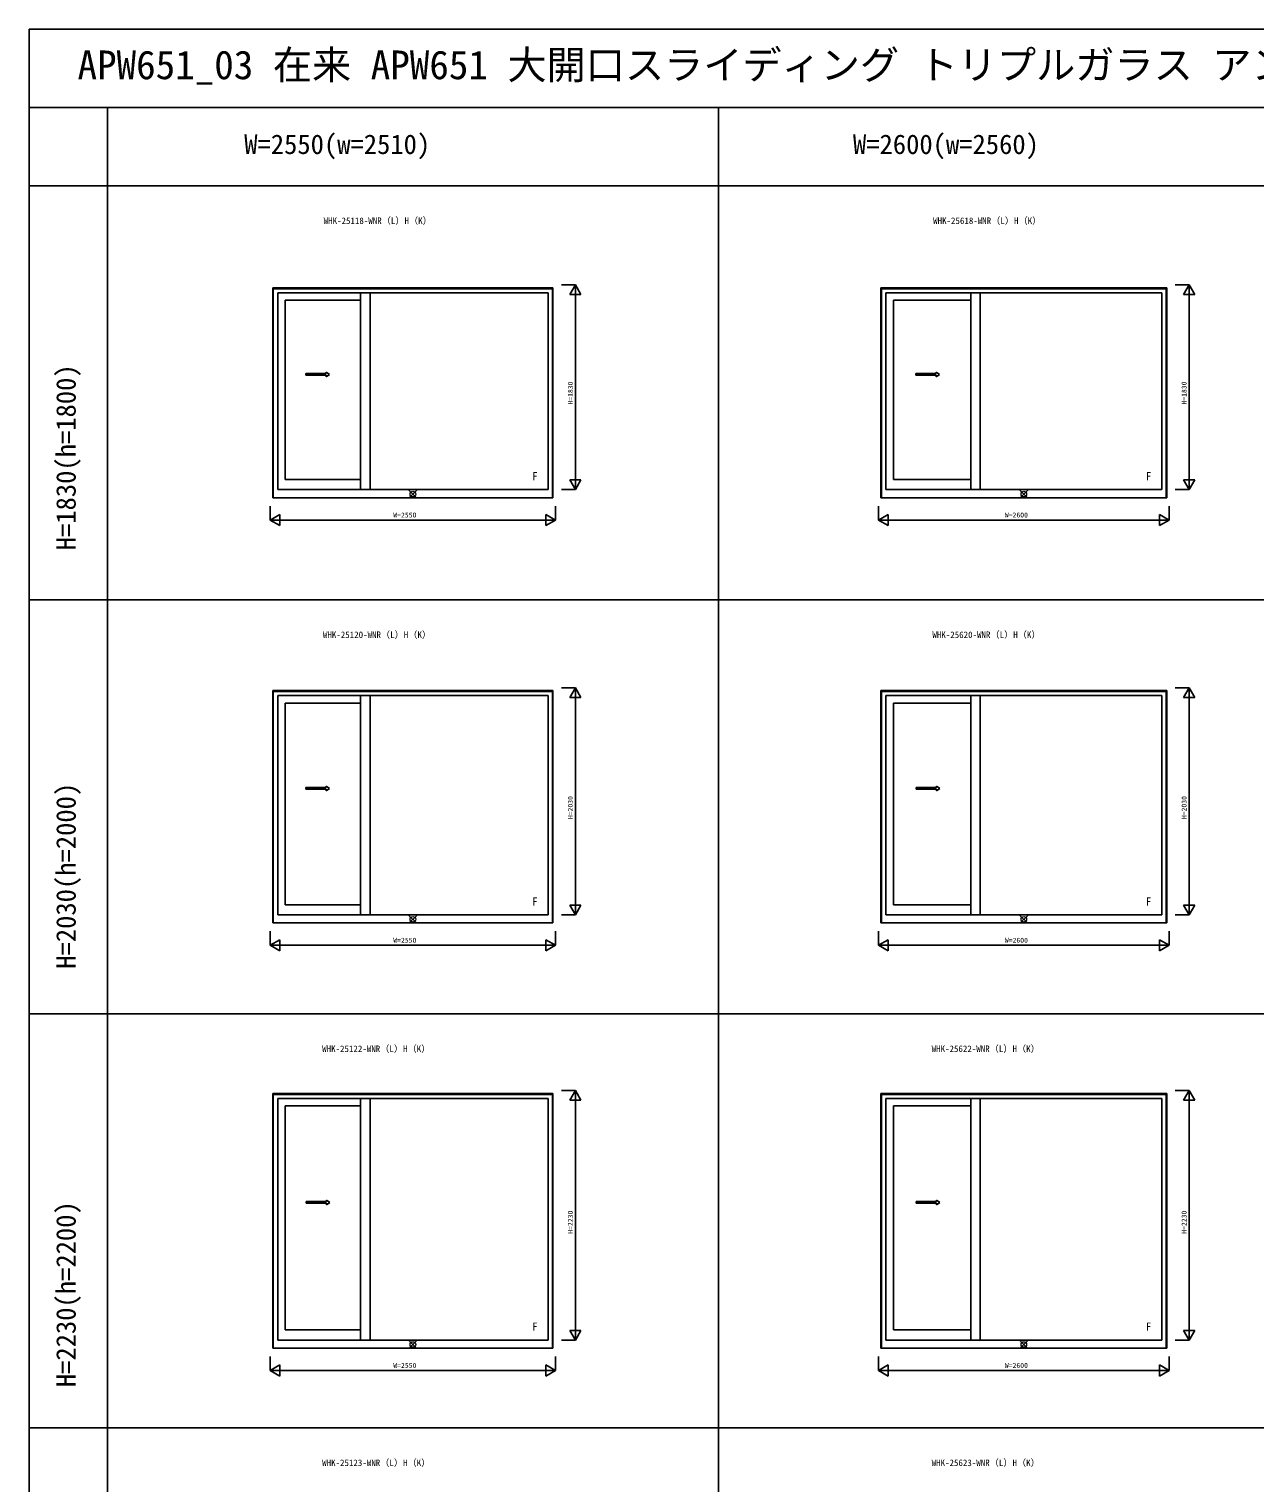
# Model space of a CAD drawing. Units: millimetres, scale not verified. Extents: x -19250 to 19250, y -14000 to 14000.
# Drawn here: x -19250 to -8295, y 1007 to 14000 of the extents above; entities that cross this region are included whole.
import ezdxf
from ezdxf.enums import TextEntityAlignment as Align

# ---------------------------------------------------------------- set-up
doc = ezdxf.new("R2010")
doc.units = ezdxf.units.MM
doc.header["$LTSCALE"] = 50
for name, color, linetype in [('0-0_0', 7, 'Continuous'), ('0-1_YKK_A1', 4, 'Continuous'), ('0-4_YKK_F1', 7, 'Continuous'), ('0-6_YKK_N1', 2, 'Continuous')]:
    doc.layers.add(name, color=color, linetype=linetype)
doc.layers.add('0-5_YKK_IN', color=1, linetype='Continuous', lineweight=18)
doc.styles.add('ＭＳ ゴシック', font='')
doc.styles.get('ＭＳ ゴシック').set_extended_font_data('MS Gothic')

msp = doc.modelspace()

# ---------------------------------------------------------------- linework, layer by layer
at = {"layer": '0-1_YKK_A1'}
for p, q in [((-17072, 11688), (-17072, 9812)), ((-17072, 11688), (-14568, 11688)), ((-17068, 11688), (-17068, 9812)), ((-14572, 11679), (-17068, 11679)), ((-17028, 11644), (-14612, 11644)), ((-17028, 11644), (-17028, 9884)), ((-16960, 11577), (-16960, 9974)), ((-16287, 11577), (-16960, 11577)), ((-16287, 11644), (-16287, 9884)), ((-16203, 11644), (-16203, 9884)), ((-14612, 11644), (-14612, 9884)), ((-14572, 11688), (-14572, 9812)), ((-14568, 11688), (-14568, 9812)), ((-11637, 11688), (-11637, 9812)), ((-11637, 11688), (-9083, 11688)), ((-11633, 11688), (-11633, 9812)), ((-9087, 11679), (-11633, 11679)), ((-11593, 11644), (-9127, 11644)), ((-11593, 11644), (-11593, 9884)), ((-11525, 11577), (-11525, 9974)), ((-10835, 11577), (-11525, 11577)), ((-10835, 11644), (-10835, 9884)), ((-10751, 11644), (-10751, 9884)), ((-9127, 11644), (-9127, 9884)), ((-9087, 11688), (-9087, 9812)), ((-9083, 11688), (-9083, 9812)), ((-16777.29, 10920.9), (-16595.95, 10920.91)), ((-16777.28, 10905.9), (-16777.28, 10920.9)), ((-16595.95, 10920.91), (-16595.95, 10933.41)), ((-16595.95, 10933.41), (-16565.95, 10913.41)), ((-11325.29, 10920.9), (-11143.95, 10920.91)), ((-11325.28, 10905.9), (-11325.28, 10920.9)), ((-11143.95, 10920.91), (-11143.95, 10933.41)), ((-11143.95, 10933.41), (-11113.95, 10913.41)), ((-16777.28, 10905.9), (-16595.94, 10905.91)), ((-16595.94, 10893.41), (-16565.95, 10913.41)), ((-16595.94, 10893.41), (-16595.94, 10905.91)), ((-11325.28, 10905.9), (-11143.95, 10905.91)), ((-11143.95, 10893.41), (-11113.95, 10913.41)), ((-11143.95, 10893.41), (-11143.95, 10905.91)), ((-17028, 9884), (-14612, 9884)), ((-16287, 9974), (-16960, 9974)), ((-11593, 9884), (-9127, 9884)), ((-10835, 9974), (-11525, 9974)), ((-14568, 9812), (-17072, 9812)), ((-9083, 9812), (-11637, 9812)), ((-17072, 8088), (-17072, 6012)), ((-17072, 8088), (-14568, 8088)), ((-17068, 8088), (-17068, 6012)), ((-14572, 8079), (-17068, 8079)), ((-14572, 8088), (-14572, 6012)), ((-14568, 8088), (-14568, 6012)), ((-11637, 8088), (-11637, 6012)), ((-11637, 8088), (-9083, 8088)), ((-11633, 8088), (-11633, 6012)), ((-9087, 8079), (-11633, 8079)), ((-9087, 8088), (-9087, 6012)), ((-9083, 8088), (-9083, 6012)), ((-17028, 8044), (-14612, 8044)), ((-17028, 8044), (-17028, 6084)), ((-16960, 7977), (-16960, 6174)), ((-16287, 7977), (-16960, 7977)), ((-16287, 8044), (-16287, 6084)), ((-16203, 8044), (-16203, 6084)), ((-14612, 8044), (-14612, 6084)), ((-11593, 8044), (-9127, 8044)), ((-11593, 8044), (-11593, 6084)), ((-11525, 7977), (-11525, 6174)), ((-10835, 7977), (-11525, 7977)), ((-10835, 8044), (-10835, 6084)), ((-10751, 8044), (-10751, 6084)), ((-9127, 8044), (-9127, 6084)), ((-16775.35, 7220.9), (-16594, 7220.91)), ((-16775.34, 7205.9), (-16775.34, 7220.9)), ((-16775.34, 7205.9), (-16594, 7205.91)), ((-16594, 7220.91), (-16594, 7233.41)), ((-16594, 7233.41), (-16564, 7213.41)), ((-16594, 7193.41), (-16564, 7213.41)), ((-16594, 7193.41), (-16594, 7205.91)), ((-11323.36, 7220.9), (-11142.02, 7220.91)), ((-11323.35, 7205.9), (-11323.35, 7220.9)), ((-11323.35, 7205.9), (-11142.02, 7205.91)), ((-11142.02, 7220.91), (-11142.02, 7233.41)), ((-11142.02, 7233.41), (-11112.02, 7213.41)), ((-11142.02, 7193.41), (-11112.02, 7213.41)), ((-11142.02, 7193.41), (-11142.02, 7205.91)), ((-16287, 6174), (-16960, 6174)), ((-10835, 6174), (-11525, 6174)), ((-14568, 6012), (-17072, 6012)), ((-17028, 6084), (-14612, 6084)), ((-9083, 6012), (-11637, 6012)), ((-11593, 6084), (-9127, 6084)), ((-17072, 4488), (-17072, 2212)), ((-17072, 4488), (-14568, 4488)), ((-17068, 4488), (-17068, 2212)), ((-14572, 4479), (-17068, 4479)), ((-17028, 4444), (-14612, 4444)), ((-17028, 4444), (-17028, 2284)), ((-16287, 4444), (-16287, 2284)), ((-16203, 4444), (-16203, 2284)), ((-14612, 4444), (-14612, 2284)), ((-14572, 4488), (-14572, 2212)), ((-14568, 4488), (-14568, 2212)), ((-11637, 4488), (-11637, 2212)), ((-11637, 4488), (-9083, 4488)), ((-11633, 4488), (-11633, 2212)), ((-9087, 4479), (-11633, 4479)), ((-11593, 4444), (-9127, 4444)), ((-11593, 4444), (-11593, 2284)), ((-10835, 4444), (-10835, 2284)), ((-10751, 4444), (-10751, 2284)), ((-9127, 4444), (-9127, 2284)), ((-9087, 4488), (-9087, 2212)), ((-9083, 4488), (-9083, 2212)), ((-16960, 4377), (-16960, 2374)), ((-16287, 4377), (-16960, 4377)), ((-11525, 4377), (-11525, 2374)), ((-10835, 4377), (-11525, 4377)), ((-16773.43, 3520.9), (-16592.08, 3520.91)), ((-16773.42, 3505.9), (-16773.42, 3520.9)), ((-16592.08, 3520.91), (-16592.08, 3533.41)), ((-16592.08, 3533.41), (-16562.08, 3513.41)), ((-16592.08, 3493.41), (-16562.08, 3513.41)), ((-11321.43, 3520.9), (-11140.09, 3520.91)), ((-11321.43, 3505.9), (-11321.43, 3520.9)), ((-11140.09, 3520.91), (-11140.09, 3533.41)), ((-11140.09, 3533.41), (-11110.09, 3513.41)), ((-11140.09, 3493.41), (-11110.09, 3513.41)), ((-16773.42, 3505.9), (-16592.08, 3505.91)), ((-16592.08, 3493.41), (-16592.08, 3505.91)), ((-11321.43, 3505.9), (-11140.09, 3505.91)), ((-11140.09, 3493.41), (-11140.09, 3505.91)), ((-16287, 2374), (-16960, 2374)), ((-10835, 2374), (-11525, 2374)), ((-14568, 2212), (-17072, 2212)), ((-17028, 2284), (-14612, 2284)), ((-9083, 2212), (-11637, 2212)), ((-11593, 2284), (-9127, 2284))]:
    msp.add_line(p, q, dxfattribs=at)
at = {"layer": '0-4_YKK_F1'}
for p, q in [((-19250, 14000), (19250, 14000)), ((-19250, -14000), (-19250, 14000)), ((-19250, 13300), (18550, 13300)), ((-18550, -14000), (-18550, 13300)), ((-13090, -14000), (-13090, 13300)), ((-19250, 12600), (7630, 12600)), ((-19250, 8900), (7630, 8900)), ((-19250, 5200), (7630, 5200)), ((-19250, 1500), (7630, 1500))]:
    msp.add_line(p, q, dxfattribs=at)
at = {"layer": '0-5_YKK_IN'}
for p, q in [((-15855.36, 9879.36), (-15784.64, 9808.64)), ((-15855.36, 9808.64), (-15784.64, 9879.36)), ((-10395.36, 9879.36), (-10324.64, 9808.64)), ((-10395.36, 9808.64), (-10324.64, 9879.36)), ((-15855.36, 6079.36), (-15784.64, 6008.64)), ((-15855.36, 6008.64), (-15784.64, 6079.36)), ((-10395.36, 6079.36), (-10324.64, 6008.64)), ((-10395.36, 6008.64), (-10324.64, 6079.36)), ((-15855.36, 2279.36), (-15784.64, 2208.64)), ((-15855.36, 2208.64), (-15784.64, 2279.36)), ((-10395.36, 2279.36), (-10324.64, 2208.64)), ((-10395.36, 2208.64), (-10324.64, 2279.36))]:
    msp.add_line(p, q, dxfattribs=at)
for centre in [(-15820, 9844), (-10360, 9844), (-15820, 6044), (-10360, 6044), (-15820, 2244), (-10360, 2244)]:
    msp.add_circle(centre, 25, dxfattribs=at)
at = {"layer": '0-6_YKK_N1'}
for p, q in [((-14493, 11714), (-14368, 11714)), ((-14368, 11714), (-14418, 11627.4)), ((-14368, 9884), (-14368, 11714)), ((-14368, 11714), (-14318, 11627.4)), ((-9008, 11714), (-8883, 11714)), ((-8883, 11714), (-8933, 11627.4)), ((-8883, 9884), (-8883, 11714)), ((-8883, 11714), (-8833, 11627.4)), ((-14418, 11627.4), (-14318, 11627.4)), ((-8933, 11627.4), (-8833, 11627.4)), ((-14493, 9884), (-14368, 9884)), ((-14368, 9884), (-14418, 9970.6)), ((-14318, 9970.6), (-14418, 9970.6)), ((-14368, 9884), (-14318, 9970.6)), ((-9008, 9884), (-8883, 9884)), ((-8883, 9884), (-8933, 9970.6)), ((-8833, 9970.6), (-8933, 9970.6)), ((-8883, 9884), (-8833, 9970.6)), ((-17095, 9737), (-17095, 9612)), ((-17095, 9612), (-17008.4, 9662)), ((-17008.4, 9562), (-17008.4, 9662)), ((-14545, 9612), (-14631.6, 9662)), ((-14631.6, 9662), (-14631.6, 9562)), ((-14545, 9737), (-14545, 9612)), ((-11660, 9737), (-11660, 9612)), ((-11660, 9612), (-11573.4, 9662)), ((-11573.4, 9562), (-11573.4, 9662)), ((-9060, 9612), (-9146.6, 9662)), ((-9146.6, 9662), (-9146.6, 9562)), ((-9060, 9737), (-9060, 9612)), ((-17095, 9612), (-14545, 9612)), ((-17095, 9612), (-17008.4, 9562)), ((-14545, 9612), (-14631.6, 9562)), ((-11660, 9612), (-9060, 9612)), ((-11660, 9612), (-11573.4, 9562)), ((-9060, 9612), (-9146.6, 9562)), ((-14493, 8114), (-14368, 8114)), ((-14368, 8114), (-14418, 8027.4)), ((-14368, 6084), (-14368, 8114)), ((-14368, 8114), (-14318, 8027.4)), ((-9008, 8114), (-8883, 8114)), ((-8883, 8114), (-8933, 8027.4)), ((-8883, 6084), (-8883, 8114)), ((-8883, 8114), (-8833, 8027.4)), ((-14418, 8027.4), (-14318, 8027.4)), ((-8933, 8027.4), (-8833, 8027.4)), ((-14368, 6084), (-14418, 6170.6)), ((-14318, 6170.6), (-14418, 6170.6)), ((-14368, 6084), (-14318, 6170.6)), ((-8883, 6084), (-8933, 6170.6)), ((-8833, 6170.6), (-8933, 6170.6)), ((-8883, 6084), (-8833, 6170.6)), ((-14493, 6084), (-14368, 6084)), ((-9008, 6084), (-8883, 6084)), ((-17095, 5937), (-17095, 5812)), ((-17095, 5812), (-17008.4, 5862)), ((-17008.4, 5762), (-17008.4, 5862)), ((-14545, 5812), (-14631.6, 5862)), ((-14631.6, 5862), (-14631.6, 5762)), ((-14545, 5937), (-14545, 5812)), ((-11660, 5937), (-11660, 5812)), ((-11660, 5812), (-11573.4, 5862)), ((-11573.4, 5762), (-11573.4, 5862)), ((-9060, 5812), (-9146.6, 5862)), ((-9146.6, 5862), (-9146.6, 5762)), ((-9060, 5937), (-9060, 5812)), ((-17095, 5812), (-14545, 5812)), ((-17095, 5812), (-17008.4, 5762)), ((-14545, 5812), (-14631.6, 5762)), ((-11660, 5812), (-9060, 5812)), ((-11660, 5812), (-11573.4, 5762)), ((-9060, 5812), (-9146.6, 5762)), ((-14493, 4514), (-14368, 4514)), ((-14368, 4514), (-14418, 4427.4)), ((-14418, 4427.4), (-14318, 4427.4)), ((-14368, 2284), (-14368, 4514)), ((-14368, 4514), (-14318, 4427.4)), ((-9008, 4514), (-8883, 4514)), ((-8883, 4514), (-8933, 4427.4)), ((-8933, 4427.4), (-8833, 4427.4)), ((-8883, 2284), (-8883, 4514)), ((-8883, 4514), (-8833, 4427.4)), ((-14368, 2284), (-14418, 2370.6)), ((-14318, 2370.6), (-14418, 2370.6)), ((-14368, 2284), (-14318, 2370.6)), ((-8883, 2284), (-8933, 2370.6)), ((-8833, 2370.6), (-8933, 2370.6)), ((-8883, 2284), (-8833, 2370.6)), ((-14493, 2284), (-14368, 2284)), ((-9008, 2284), (-8883, 2284)), ((-17095, 2137), (-17095, 2012)), ((-14545, 2137), (-14545, 2012)), ((-11660, 2137), (-11660, 2012)), ((-9060, 2137), (-9060, 2012)), ((-17095, 2012), (-17008.4, 2062)), ((-17095, 2012), (-14545, 2012)), ((-17095, 2012), (-17008.4, 1962)), ((-17008.4, 1962), (-17008.4, 2062)), ((-14545, 2012), (-14631.6, 2062)), ((-14631.6, 2062), (-14631.6, 1962)), ((-14545, 2012), (-14631.6, 1962)), ((-11660, 2012), (-11573.4, 2062)), ((-11660, 2012), (-9060, 2012)), ((-11660, 2012), (-11573.4, 1962)), ((-11573.4, 1962), (-11573.4, 2062)), ((-9060, 2012), (-9146.6, 2062)), ((-9146.6, 2062), (-9146.6, 1962)), ((-9060, 2012), (-9146.6, 1962))]:
    msp.add_line(p, q, dxfattribs=at)

# ---------------------------------------------------------------- texts
at = {"layer": '0-0_0', "style": 'ＭＳ ゴシック'}
for s, height, p in [('APW651_03 在来 APW651 大開口スライディング トリプルガラス アングル無枠 片引き窓 偏芯タイプ 本州規格 見切材納まり', 256.6, (-18817.07, 13475)), ('WHK-25118-WNR（L）H（K）', 58.65, (-16617.33, 12240)), ('WHK-25618-WNR（L）H（K）', 58.65, (-11170.67, 12240)), ('WHK-25120-WNR（L）H（K）', 58.65, (-16624, 8540)), ('WHK-25620-WNR（L）H（K）', 58.65, (-11177.33, 8540)), ('WHK-25122-WNR（L）H（K）', 58.65, (-16630.67, 4840)), ('WHK-25622-WNR（L）H（K）', 58.65, (-11184, 4840)), ('WHK-25123-WNR（L）H（K）', 58.65, (-16630.67, 1140)), ('WHK-25623-WNR（L）H（K）', 58.65, (-11184, 1140))]:
    msp.add_text(s, height=height, dxfattribs=at).set_placement(p, align=Align.BOTTOM_LEFT)
at = {"layer": '0-0_0', "color": 3, "style": 'ＭＳ ゴシック'}
for s, p in [('W=2550(w=2510)', (-17327.33, 12831)), ('W=2600(w=2560)', (-11887.17, 12831))]:
    msp.add_text(s, height=174.5, dxfattribs=at).set_placement(p, align=Align.BOTTOM_LEFT)
for s, p in [('H=1830(h=1800)', (-18781, 9341.83)), ('H=2030(h=2000)', (-18781, 5602.17)), ('H=2230(h=2200)', (-18781, 1862.5))]:
    msp.add_text(s, height=174.5, rotation=90, dxfattribs=at).set_placement(p, align=Align.BOTTOM_LEFT)
at = {"layer": '0-1_YKK_A1', "style": 'ＭＳ ゴシック'}
for p in [(-14754.94, 9945.24), (-9269.94, 9945.24), (-14754.94, 6145.24), (-9269.94, 6145.24), (-14754.94, 2345.24), (-9269.94, 2345.24)]:
    msp.add_text('F', height=73.31, dxfattribs=at).set_placement(p, align=Align.BOTTOM_LEFT)
at = {"layer": '0-6_YKK_N1', "style": 'ＭＳ ゴシック'}
for s, p in [('H=1830', (-14378, 10644)), ('H=1830', (-8893, 10644)), ('H=2030', (-14378, 6939)), ('H=2030', (-8893, 6939)), ('H=2230', (-14378, 3234)), ('H=2230', (-8893, 3234))]:
    msp.add_text(s, height=43.99, rotation=90, dxfattribs=at).set_placement(p, align=Align.BOTTOM_LEFT)
for s, p in [('W=2550', (-15995, 9622)), ('W=2600', (-10530, 9622)), ('W=2550', (-15995, 5822)), ('W=2600', (-10530, 5822)), ('W=2550', (-15995, 2022)), ('W=2600', (-10530, 2022))]:
    msp.add_text(s, height=43.99, dxfattribs=at).set_placement(p, align=Align.BOTTOM_LEFT)

doc.saveas('drawing.dxf')
